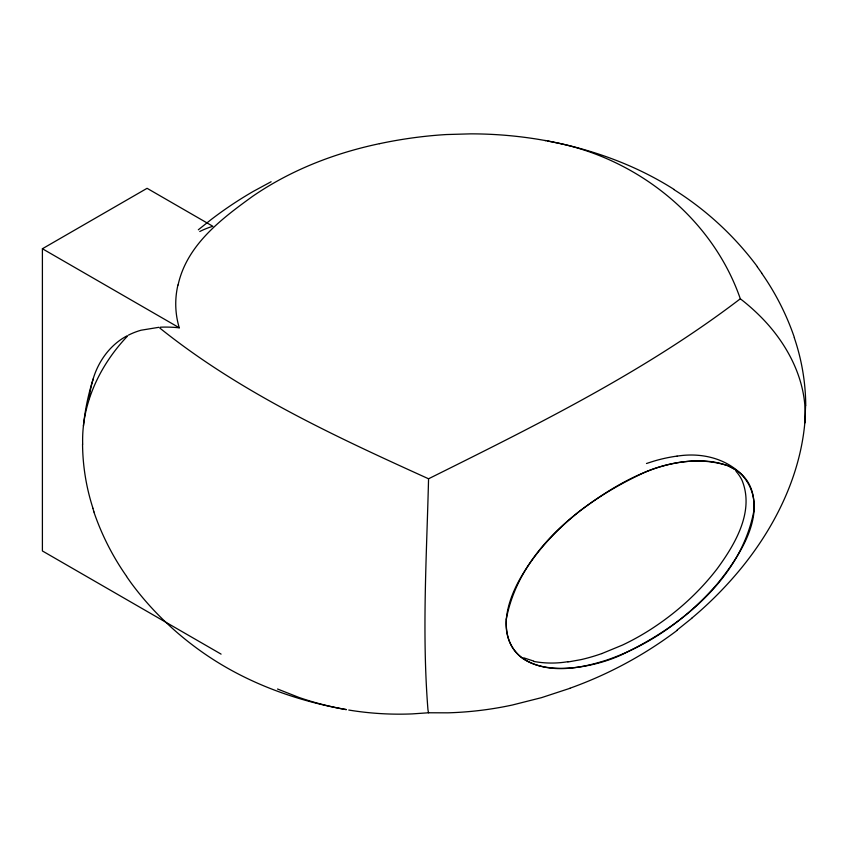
<?xml version="1.0" encoding="UTF-8"?>
<svg xmlns="http://www.w3.org/2000/svg" width="848" height="848" viewBox="0 0 848 848"><rect width="100%" height="100%" fill="white"/><g stroke="black" fill="none" stroke-linecap="round" stroke-linejoin="round"><path stroke-width="1.27" d="M82.691 444.182C81.334 403.902 99.863 365.255 127.189 336.423M805.6 405.386L804.826 422.961M553.521 142.188C636.986 158.025 712.267 217.735 740.315 298.793C644.692 371.827 535.862 425.357 428.558 478.781C426.682 555.567 421.859 632.682 427.922 709.363A48.251 48.251 0 0 0 428.388 712.076L428.558 712.776L447.903 712.829A353.955 353.955 0 0 0 512.404 705.006L541.522 697.65L570.015 688.3M804.869 422.357C808.07 382.066 787.675 343.334 759.607 315.657A206.032 206.032 0 0 0 743.283 301.114L740.315 298.793M804.869 422.431C800.099 476.014 775.358 526.12 741.809 567.503A376.47 376.47 0 0 1 691.714 618.224M178.069 285.045C186.825 244.924 221.233 219.038 252.556 196.376C290.578 170.183 334.377 153.191 379.416 143.683M93.397 378.081C98.887 360.432 110.696 344.383 127.253 335.744M691.767 618.287L677.149 630.022M198.326 229.787L211.141 219.558A391.861 391.861 0 0 1 253.223 191.436L271.116 181.737M221.084 654.126L42.4 550.956L42.4 248.75L147.086 188.309L212.869 226.289A78.769 78.769 0 0 0 199.757 231.515M601.847 653.575L622.421 645.095A249.959 249.959 0 0 0 653.214 627.764C677.563 611.715 699.473 591.809 717.249 568.658C735.258 544.034 754.678 511.259 742 480.244A38.298 38.298 0 0 0 736.022 471.308M646.473 463.506L653.225 461.333A151.803 151.803 0 0 1 677.064 456.107M567.927 661.991L580.869 659.659A184.196 184.196 0 0 0 601.836 653.554M677.075 456.15C699.452 452.525 723.588 457.379 740.399 473.343C773.016 506.351 740.537 555.535 717.196 583.965C687.569 618.224 649.335 645.561 606.331 660.221C579.926 668.606 548.19 674.542 523.28 658.726A41.647 41.647 0 0 1 518.838 655.175C496.059 633.435 508.217 598.094 522.273 574.986C537.123 550.076 557.465 528.813 580.074 510.803C621.043 479.957 674.838 449.217 727.542 465.563M428.558 712.776L412.234 713.899A311.799 311.799 0 0 1 348.761 710.041M158.958 327.307L141.086 330.211A69.494 69.494 0 0 0 128.377 335.161M545.826 140.641L538.703 139.401A420.226 420.226 0 0 0 470.651 133.857L446.44 134.546A411.895 411.895 0 0 0 436.508 135.245A455.63 455.63 0 0 0 379.427 143.704M346.281 709.606C299.726 701.455 254.156 685.544 214.173 660.115A316.495 316.495 0 0 1 171.572 627.615L165.667 622.125A297.828 297.828 0 0 1 130.984 582.777L126.511 576.439M544.882 140.471L553.437 142.114M547.755 141.012C592.286 149.439 635.788 165.074 674.118 189.464M533.689 661.08L523.672 657.815M428.558 478.781C335.108 436.402 240.323 392.645 159.816 328.059M277.529 689L298.803 697.385A301.718 301.718 0 0 0 346.281 709.585M728.771 466.082L736.838 470.576M42.4 248.75L179.257 327.763A82.595 82.595 0 0 1 177.932 285.013M757.285 266.813L761.769 273.13M794.279 337.663L795.466 341.309A214.067 214.067 0 0 1 805.738 405.386M94.011 511.916L92.824 508.259M126.617 576.364A256.478 256.478 0 0 1 93.884 511.959M92.951 508.228A214.067 214.067 0 0 1 82.553 444.182M83.443 425.993A225.95 225.95 0 0 1 93.322 378.568A102.756 102.756 0 0 0 89.146 398.719M567.874 661.684A97.965 97.965 0 0 1 533.625 661.408M677.319 630.244A403.235 403.235 0 0 1 569.994 688.216M160.431 327.19A129.044 129.044 0 0 1 179.257 327.805M674.001 189.655A308.322 308.322 0 0 1 757.391 266.728M761.674 273.204A256.478 256.478 0 0 1 794.406 337.621M506.309 619.072C503.034 685.089 589.434 672.188 626.852 652.165C683.976 624.298 741.534 576.258 753.851 510.984C758.144 448.073 678.474 455.323 640.622 474.276C581.187 502.323 519.294 551.115 506.309 619.072"/></g></svg>
